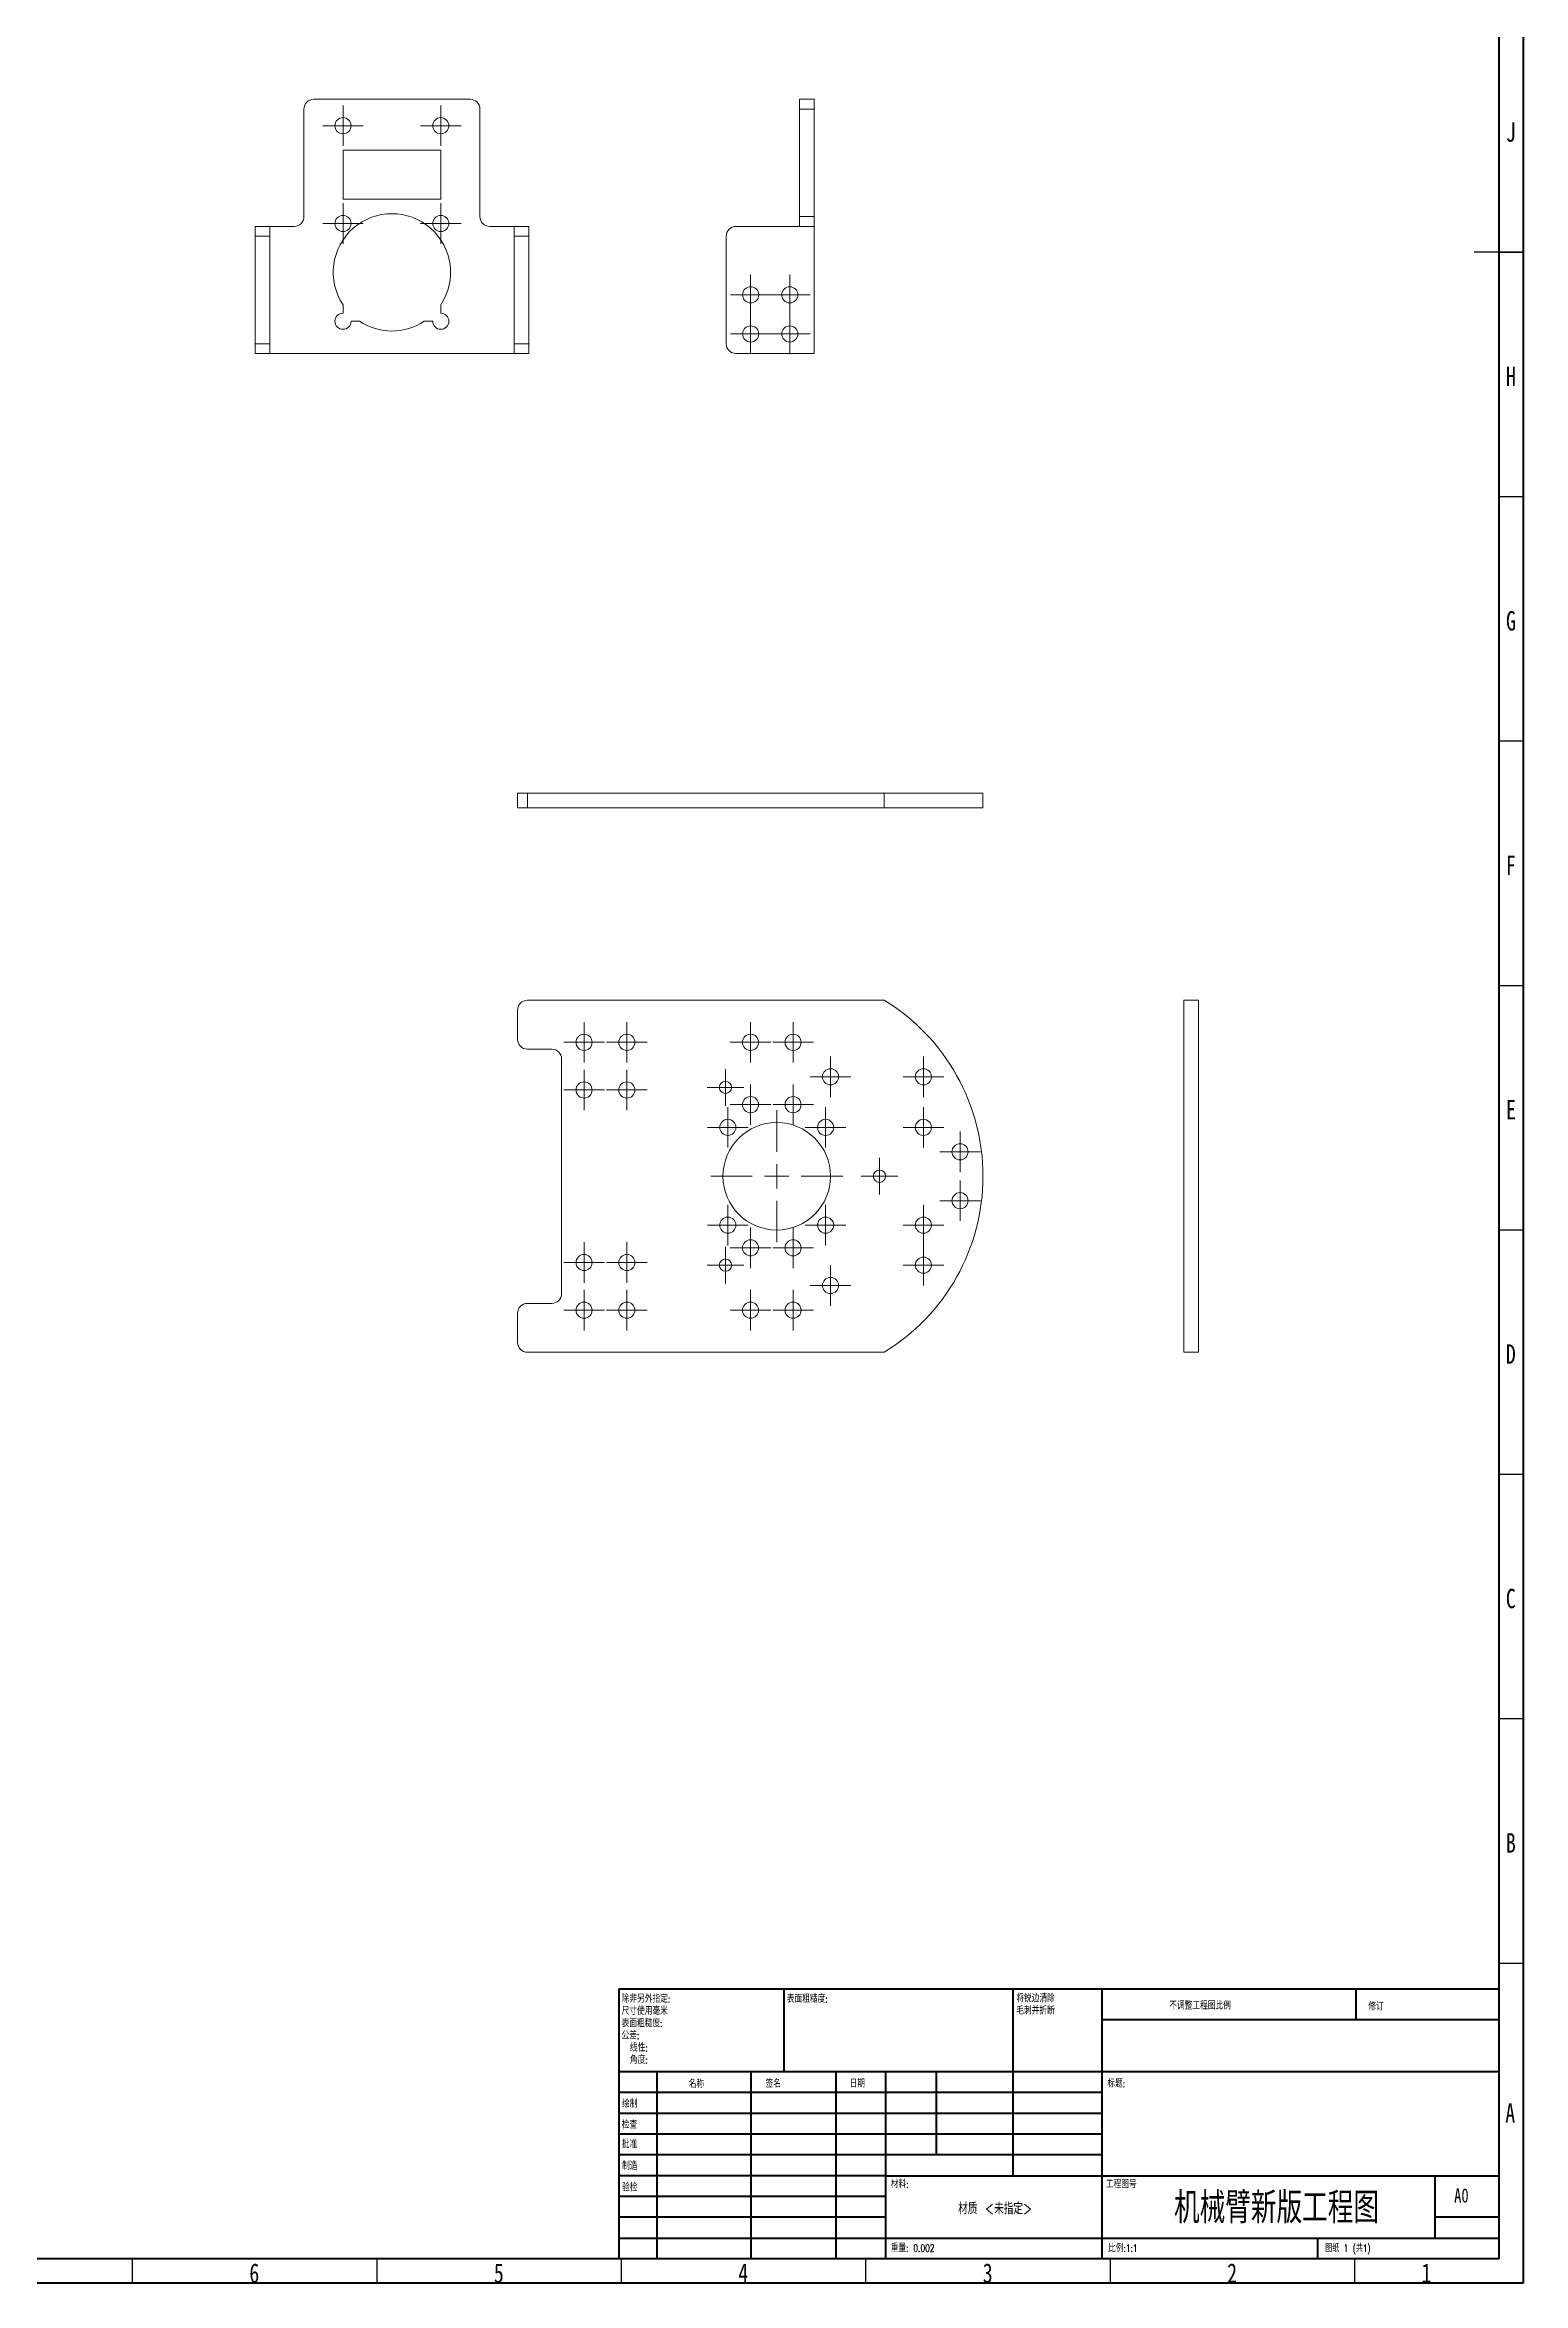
# Model space of a CAD drawing. Header units: millimetres. Extents: x 15 to 1184, y 5 to 836.
# Drawn here: x 881.6 to 1184, y 5 to 462.9 of the extents above; entities that cross this region are included whole.
import ezdxf

# ---------------------------------------------------------------- set-up
doc = ezdxf.new("R2010")
doc.units = ezdxf.units.MM
doc.styles.add('SLDTEXTSTYLE0', font='TXT', dxfattribs={"width": 0.75})
doc.styles.add('SLDTEXTSTYLE1', font='TXT', dxfattribs={"width": 0.75, "bigfont": 'bigfont'})
doc.styles.add('SLDTEXTSTYLE2', font='TXT', dxfattribs={"width": 0.694444, "bigfont": 'bigfont'})

# ---------------------------------------------------------------- blocks, each defined once
blk = doc.blocks.new('SW_NOTE_0')
at = {"color": 0, "linetype": 'Continuous', "lineweight": 0, "char_height": 1.5, "attachment_point": 1, "style": 'SLDTEXTSTYLE1'}
for s, insert in [('除非另外指定:', (0, 1.93)), ('表面粗糙度:', (0, -3.07)), ('尺寸使用毫米', (0, -0.57)), ('公差:', (0, -5.57)), ('线性:', (1.69, -8.07)), ('角度:', (1.69, -10.57))]:
    blk.add_mtext(s, dxfattribs=dict(at, insert=insert))
blk = doc.blocks.new('SW_NOTE_1')
at = {"color": 0, "linetype": 'Continuous', "lineweight": 0, "char_height": 1.5, "attachment_point": 1, "style": 'SLDTEXTSTYLE1'}
for s, insert in [('将锐边清除', (0, 1.93)), ('毛刺并折断', (0, -0.57))]:
    blk.add_mtext(s, dxfattribs=dict(at, insert=insert))
blk = doc.blocks.new('SW_CENTERMARKSYMBOL_95')
at = {"color": 0, "linetype": 'Continuous', "lineweight": 0}
for p, q in [((-2.5, 0), (-4.15, 0)), ((0, 0), (-2.5, 0)), ((0, 2.5), (0, 4.15)), ((0, 0), (0, 2.5)), ((0, 0), (0, -2.5)), ((0, 0), (2.5, 0)), ((2.5, 0), (4.15, 0)), ((0, -2.5), (0, -4.15))]:
    blk.add_line(p, q, dxfattribs=at)
blk = doc.blocks.new('SW_CENTERMARKSYMBOL_96')
at = {"color": 0, "linetype": 'Continuous', "lineweight": 0}
for p, q in [((-2.5, 0), (-4.15, 0)), ((0, 0), (-2.5, 0)), ((0, 2.5), (0, 4.15)), ((0, 0), (0, 2.5)), ((0, 0), (0, -2.5)), ((0, 0), (2.5, 0)), ((2.5, 0), (4.15, 0)), ((0, -2.5), (0, -4.15))]:
    blk.add_line(p, q, dxfattribs=at)
blk = doc.blocks.new('SW_CENTERMARKSYMBOL_97')
at = {"color": 0, "linetype": 'Continuous', "lineweight": 0}
for p, q in [((-2.5, 0), (-4.15, 0)), ((0, 0), (-2.5, 0)), ((0, 2.5), (0, 4.15)), ((0, 0), (0, 2.5)), ((0, 0), (0, -2.5)), ((0, 0), (2.5, 0)), ((2.5, 0), (4.15, 0)), ((0, -2.5), (0, -4.15))]:
    blk.add_line(p, q, dxfattribs=at)
blk = doc.blocks.new('SW_CENTERMARKSYMBOL_98')
at = {"color": 0, "linetype": 'Continuous', "lineweight": 0}
for p, q in [((-2.5, 0), (-4.15, 0)), ((0, 0), (-2.5, 0)), ((0, 2.5), (0, 4.15)), ((0, 0), (0, 2.5)), ((0, 0), (0, -2.5)), ((0, 0), (2.5, 0)), ((2.5, 0), (4.15, 0)), ((0, -2.5), (0, -4.15))]:
    blk.add_line(p, q, dxfattribs=at)
blk = doc.blocks.new('SW_CENTERMARKSYMBOL_99')
at = {"color": 0, "linetype": 'Continuous', "lineweight": 0}
for p, q in [((-2.5, 0), (-4.15, 0)), ((0, 0), (-2.5, 0)), ((0, 2.5), (0, 4.15)), ((0, 0), (0, 2.5)), ((0, 0), (0, -2.5)), ((0, 0), (2.5, 0)), ((2.5, 0), (4.15, 0)), ((0, -2.5), (0, -4.15))]:
    blk.add_line(p, q, dxfattribs=at)
blk = doc.blocks.new('SW_CENTERMARKSYMBOL_100')
at = {"color": 0, "linetype": 'Continuous', "lineweight": 0}
for p, q in [((-2.5, 0), (-4.15, 0)), ((0, 0), (-2.5, 0)), ((0, 2.5), (0, 4.15)), ((0, 0), (0, 2.5)), ((0, 0), (0, -2.5)), ((0, 0), (2.5, 0)), ((2.5, 0), (4.15, 0)), ((0, -2.5), (0, -4.15))]:
    blk.add_line(p, q, dxfattribs=at)
blk = doc.blocks.new('SW_CENTERMARKSYMBOL_101')
at = {"color": 0, "linetype": 'Continuous', "lineweight": 0}
for p, q in [((-2.5, 0), (-4.15, 0)), ((0, 0), (-2.5, 0)), ((0, 2.5), (0, 4.15)), ((0, 0), (0, 2.5)), ((0, 0), (0, -2.5)), ((0, 0), (2.5, 0)), ((2.5, 0), (4.15, 0)), ((0, -2.5), (0, -4.15))]:
    blk.add_line(p, q, dxfattribs=at)
blk = doc.blocks.new('SW_CENTERMARKSYMBOL_102')
at = {"color": 0, "linetype": 'Continuous', "lineweight": 0}
for p, q in [((-2.5, 0), (-4.15, 0)), ((0, 0), (-2.5, 0)), ((0, 2.5), (0, 4.15)), ((0, 0), (0, 2.5)), ((0, 0), (0, -2.5)), ((0, 0), (2.5, 0)), ((2.5, 0), (4.15, 0)), ((0, -2.5), (0, -4.15))]:
    blk.add_line(p, q, dxfattribs=at)
blk = doc.blocks.new('SW_CENTERMARKSYMBOL_165')
at = {"color": 0, "linetype": 'Continuous', "lineweight": 0}
for p, q in [((0, 5), (0, 13.5)), ((-5, 0), (-13.5, 0)), ((0, 0), (-2.5, 0)), ((0, 0), (0, 2.5)), ((0, 0), (0, -2.5)), ((0, 0), (2.5, 0)), ((5, 0), (13.5, 0)), ((0, -5), (0, -13.5))]:
    blk.add_line(p, q, dxfattribs=at)
blk = doc.blocks.new('SW_CENTERMARKSYMBOL_166')
at = {"color": 0, "linetype": 'Continuous', "lineweight": 0}
for p, q in [((-2.5, 0), (-4.15, 0)), ((0, 0), (-2.5, 0)), ((0, 2.5), (0, 4.15)), ((0, 0), (0, 2.5)), ((0, 0), (0, -2.5)), ((0, 0), (2.5, 0)), ((2.5, 0), (4.15, 0)), ((0, -2.5), (0, -4.15))]:
    blk.add_line(p, q, dxfattribs=at)
blk = doc.blocks.new('SW_CENTERMARKSYMBOL_167')
at = {"color": 0, "linetype": 'Continuous', "lineweight": 0}
for p, q in [((-2.5, 0), (-4.15, 0)), ((0, 0), (-2.5, 0)), ((0, 2.5), (0, 4.15)), ((0, 0), (0, 2.5)), ((0, 0), (0, -2.5)), ((0, 0), (2.5, 0)), ((2.5, 0), (4.15, 0)), ((0, -2.5), (0, -4.15))]:
    blk.add_line(p, q, dxfattribs=at)
blk = doc.blocks.new('SW_CENTERMARKSYMBOL_168')
at = {"color": 0, "linetype": 'Continuous', "lineweight": 0}
for p, q in [((-2.5, 0), (-4.15, 0)), ((0, 0), (-2.5, 0)), ((0, 2.5), (0, 4.15)), ((0, 0), (0, 2.5)), ((0, 0), (0, -2.5)), ((0, 0), (2.5, 0)), ((2.5, 0), (4.15, 0)), ((0, -2.5), (0, -4.15))]:
    blk.add_line(p, q, dxfattribs=at)
blk = doc.blocks.new('SW_CENTERMARKSYMBOL_169')
at = {"color": 0, "linetype": 'Continuous', "lineweight": 0}
for p, q in [((-2.5, 0), (-4.15, 0)), ((0, 0), (-2.5, 0)), ((0, 2.5), (0, 4.15)), ((0, 0), (0, 2.5)), ((0, 0), (0, -2.5)), ((0, 0), (2.5, 0)), ((2.5, 0), (4.15, 0)), ((0, -2.5), (0, -4.15))]:
    blk.add_line(p, q, dxfattribs=at)
blk = doc.blocks.new('SW_CENTERMARKSYMBOL_170')
at = {"color": 0, "linetype": 'Continuous', "lineweight": 0}
for p, q in [((-2.5, 0), (-4.15, 0)), ((0, 0), (-2.5, 0)), ((0, 2.5), (0, 4.15)), ((0, 0), (0, 2.5)), ((0, 0), (0, -2.5)), ((0, 0), (2.5, 0)), ((2.5, 0), (4.15, 0)), ((0, -2.5), (0, -4.15))]:
    blk.add_line(p, q, dxfattribs=at)
blk = doc.blocks.new('SW_CENTERMARKSYMBOL_171')
at = {"color": 0, "linetype": 'Continuous', "lineweight": 0}
for p, q in [((-2.5, 0), (-4.15, 0)), ((0, 0), (-2.5, 0)), ((0, 2.5), (0, 4.15)), ((0, 0), (0, 2.5)), ((0, 0), (0, -2.5)), ((0, 0), (2.5, 0)), ((2.5, 0), (4.15, 0)), ((0, -2.5), (0, -4.15))]:
    blk.add_line(p, q, dxfattribs=at)
blk = doc.blocks.new('SW_CENTERMARKSYMBOL_172')
at = {"color": 0, "linetype": 'Continuous', "lineweight": 0}
for p, q in [((-2.5, 0), (-4.15, 0)), ((0, 0), (-2.5, 0)), ((0, 2.5), (0, 4.15)), ((0, 0), (0, 2.5)), ((0, 0), (0, -2.5)), ((0, 0), (2.5, 0)), ((2.5, 0), (4.15, 0)), ((0, -2.5), (0, -4.15))]:
    blk.add_line(p, q, dxfattribs=at)
blk = doc.blocks.new('SW_CENTERMARKSYMBOL_173')
at = {"color": 0, "linetype": 'Continuous', "lineweight": 0}
for p, q in [((-2.5, 0), (-4.15, 0)), ((0, 0), (-2.5, 0)), ((0, 2.5), (0, 4.15)), ((0, 0), (0, 2.5)), ((0, 0), (0, -2.5)), ((0, 0), (2.5, 0)), ((2.5, 0), (4.15, 0)), ((0, -2.5), (0, -4.15))]:
    blk.add_line(p, q, dxfattribs=at)
blk = doc.blocks.new('SW_CENTERMARKSYMBOL_174')
at = {"color": 0, "linetype": 'Continuous', "lineweight": 0}
for p, q in [((-2.5, 0), (-4.15, 0)), ((0, 0), (-2.5, 0)), ((0, 2.5), (0, 4.15)), ((0, 0), (0, 2.5)), ((0, 0), (0, -2.5)), ((0, 0), (2.5, 0)), ((2.5, 0), (4.15, 0)), ((0, -2.5), (0, -4.15))]:
    blk.add_line(p, q, dxfattribs=at)
blk = doc.blocks.new('SW_CENTERMARKSYMBOL_175')
at = {"color": 0, "linetype": 'Continuous', "lineweight": 0}
for p, q in [((-2.5, 0), (-4.15, 0)), ((0, 0), (-2.5, 0)), ((0, 2.5), (0, 4.15)), ((0, 0), (0, 2.5)), ((0, 0), (0, -2.5)), ((0, 0), (2.5, 0)), ((2.5, 0), (4.15, 0)), ((0, -2.5), (0, -4.15))]:
    blk.add_line(p, q, dxfattribs=at)
blk = doc.blocks.new('SW_CENTERMARKSYMBOL_176')
at = {"color": 0, "linetype": 'Continuous', "lineweight": 0}
for p, q in [((-2.5, 0), (-4.15, 0)), ((0, 0), (-2.5, 0)), ((0, 2.5), (0, 4.15)), ((0, 0), (0, 2.5)), ((0, 0), (0, -2.5)), ((0, 0), (2.5, 0)), ((2.5, 0), (4.15, 0)), ((0, -2.5), (0, -4.15))]:
    blk.add_line(p, q, dxfattribs=at)
blk = doc.blocks.new('SW_CENTERMARKSYMBOL_177')
at = {"color": 0, "linetype": 'Continuous', "lineweight": 0}
for p, q in [((-2.5, 0), (-4.15, 0)), ((0, 0), (-2.5, 0)), ((0, 2.5), (0, 4.15)), ((0, 0), (0, 2.5)), ((0, 0), (0, -2.5)), ((0, 0), (2.5, 0)), ((2.5, 0), (4.15, 0)), ((0, -2.5), (0, -4.15))]:
    blk.add_line(p, q, dxfattribs=at)
blk = doc.blocks.new('SW_CENTERMARKSYMBOL_178')
at = {"color": 0, "linetype": 'Continuous', "lineweight": 0}
for p, q in [((-2.5, 0), (-4.15, 0)), ((0, 0), (-2.5, 0)), ((0, 2.5), (0, 4.15)), ((0, 0), (0, 2.5)), ((0, 0), (0, -2.5)), ((0, 0), (2.5, 0)), ((2.5, 0), (4.15, 0)), ((0, -2.5), (0, -4.15))]:
    blk.add_line(p, q, dxfattribs=at)
blk = doc.blocks.new('SW_CENTERMARKSYMBOL_179')
at = {"color": 0, "linetype": 'Continuous', "lineweight": 0}
for p, q in [((-2.5, 0), (-4.15, 0)), ((0, 0), (-2.5, 0)), ((0, 2.5), (0, 4.15)), ((0, 0), (0, 2.5)), ((0, 0), (0, -2.5)), ((0, 0), (2.5, 0)), ((2.5, 0), (4.15, 0)), ((0, -2.5), (0, -4.15))]:
    blk.add_line(p, q, dxfattribs=at)
blk = doc.blocks.new('SW_CENTERMARKSYMBOL_180')
at = {"color": 0, "linetype": 'Continuous', "lineweight": 0}
for p, q in [((-2.5, 0), (-3.75, 0)), ((0, 0), (-2.5, 0)), ((0, 2.5), (0, 3.75)), ((0, 0), (0, 2.5)), ((0, 0), (0, -2.5)), ((0, 0), (2.5, 0)), ((2.5, 0), (3.75, 0)), ((0, -2.5), (0, -3.75))]:
    blk.add_line(p, q, dxfattribs=at)
blk = doc.blocks.new('SW_CENTERMARKSYMBOL_181')
at = {"color": 0, "linetype": 'Continuous', "lineweight": 0}
for p, q in [((-2.5, 0), (-4.15, 0)), ((0, 0), (-2.5, 0)), ((0, 2.5), (0, 4.15)), ((0, 0), (0, 2.5)), ((0, 0), (0, -2.5)), ((0, 0), (2.5, 0)), ((2.5, 0), (4.15, 0)), ((0, -2.5), (0, -4.15))]:
    blk.add_line(p, q, dxfattribs=at)
blk = doc.blocks.new('SW_CENTERMARKSYMBOL_182')
at = {"color": 0, "linetype": 'Continuous', "lineweight": 0}
for p, q in [((-2.5, 0), (-4.15, 0)), ((0, 0), (-2.5, 0)), ((0, 2.5), (0, 4.15)), ((0, 0), (0, 2.5)), ((0, 0), (0, -2.5)), ((0, 0), (2.5, 0)), ((2.5, 0), (4.15, 0)), ((0, -2.5), (0, -4.15))]:
    blk.add_line(p, q, dxfattribs=at)
blk = doc.blocks.new('SW_CENTERMARKSYMBOL_183')
at = {"color": 0, "linetype": 'Continuous', "lineweight": 0}
for p, q in [((-2.5, 0), (-4.15, 0)), ((0, 0), (-2.5, 0)), ((0, 2.5), (0, 4.15)), ((0, 0), (0, 2.5)), ((0, 0), (0, -2.5)), ((0, 0), (2.5, 0)), ((2.5, 0), (4.15, 0)), ((0, -2.5), (0, -4.15))]:
    blk.add_line(p, q, dxfattribs=at)
blk = doc.blocks.new('SW_CENTERMARKSYMBOL_184')
at = {"color": 0, "linetype": 'Continuous', "lineweight": 0}
for p, q in [((-2.5, 0), (-4.15, 0)), ((0, 0), (-2.5, 0)), ((0, 2.5), (0, 4.15)), ((0, 0), (0, 2.5)), ((0, 0), (0, -2.5)), ((0, 0), (2.5, 0)), ((2.5, 0), (4.15, 0)), ((0, -2.5), (0, -4.15))]:
    blk.add_line(p, q, dxfattribs=at)
blk = doc.blocks.new('SW_CENTERMARKSYMBOL_185')
at = {"color": 0, "linetype": 'Continuous', "lineweight": 0}
for p, q in [((-2.5, 0), (-4.15, 0)), ((0, 0), (-2.5, 0)), ((0, 2.5), (0, 4.15)), ((0, 0), (0, 2.5)), ((0, 0), (0, -2.5)), ((0, 0), (2.5, 0)), ((2.5, 0), (4.15, 0)), ((0, -2.5), (0, -4.15))]:
    blk.add_line(p, q, dxfattribs=at)
blk = doc.blocks.new('SW_CENTERMARKSYMBOL_186')
at = {"color": 0, "linetype": 'Continuous', "lineweight": 0}
for p, q in [((-2.5, 0), (-3.75, 0)), ((0, 0), (-2.5, 0)), ((0, 2.5), (0, 3.75)), ((0, 0), (0, 2.5)), ((0, 0), (0, -2.5)), ((0, 0), (2.5, 0)), ((2.5, 0), (3.75, 0)), ((0, -2.5), (0, -3.75))]:
    blk.add_line(p, q, dxfattribs=at)
blk = doc.blocks.new('SW_CENTERMARKSYMBOL_187')
at = {"color": 0, "linetype": 'Continuous', "lineweight": 0}
for p, q in [((-2.5, 0), (-4.15, 0)), ((0, 0), (-2.5, 0)), ((0, 2.5), (0, 4.15)), ((0, 0), (0, 2.5)), ((0, 0), (0, -2.5)), ((0, 0), (2.5, 0)), ((2.5, 0), (4.15, 0)), ((0, -2.5), (0, -4.15))]:
    blk.add_line(p, q, dxfattribs=at)
blk = doc.blocks.new('SW_CENTERMARKSYMBOL_188')
at = {"color": 0, "linetype": 'Continuous', "lineweight": 0}
for p, q in [((-2.5, 0), (-4.15, 0)), ((0, 0), (-2.5, 0)), ((0, 2.5), (0, 4.15)), ((0, 0), (0, 2.5)), ((0, 0), (0, -2.5)), ((0, 0), (2.5, 0)), ((2.5, 0), (4.15, 0)), ((0, -2.5), (0, -4.15))]:
    blk.add_line(p, q, dxfattribs=at)
blk = doc.blocks.new('SW_CENTERMARKSYMBOL_189')
at = {"color": 0, "linetype": 'Continuous', "lineweight": 0}
for p, q in [((-2.5, 0), (-4.15, 0)), ((0, 0), (-2.5, 0)), ((0, 2.5), (0, 4.15)), ((0, 0), (0, 2.5)), ((0, 0), (0, -2.5)), ((0, 0), (2.5, 0)), ((2.5, 0), (4.15, 0)), ((0, -2.5), (0, -4.15))]:
    blk.add_line(p, q, dxfattribs=at)
blk = doc.blocks.new('SW_CENTERMARKSYMBOL_190')
at = {"color": 0, "linetype": 'Continuous', "lineweight": 0}
for p, q in [((-2.5, 0), (-4.15, 0)), ((0, 0), (-2.5, 0)), ((0, 2.5), (0, 4.15)), ((0, 0), (0, 2.5)), ((0, 0), (0, -2.5)), ((0, 0), (2.5, 0)), ((2.5, 0), (4.15, 0)), ((0, -2.5), (0, -4.15))]:
    blk.add_line(p, q, dxfattribs=at)
blk = doc.blocks.new('SW_CENTERMARKSYMBOL_191')
at = {"color": 0, "linetype": 'Continuous', "lineweight": 0}
for p, q in [((-2.5, 0), (-4.15, 0)), ((0, 0), (-2.5, 0)), ((0, 2.5), (0, 4.15)), ((0, 0), (0, 2.5)), ((0, 0), (0, -2.5)), ((0, 0), (2.5, 0)), ((2.5, 0), (4.15, 0)), ((0, -2.5), (0, -4.15))]:
    blk.add_line(p, q, dxfattribs=at)
blk = doc.blocks.new('SW_CENTERMARKSYMBOL_192')
at = {"color": 0, "linetype": 'Continuous', "lineweight": 0}
for p, q in [((-2.5, 0), (-3.75, 0)), ((0, 0), (-2.5, 0)), ((0, 2.5), (0, 3.75)), ((0, 0), (0, 2.5)), ((0, 0), (0, -2.5)), ((0, 0), (2.5, 0)), ((2.5, 0), (3.75, 0)), ((0, -2.5), (0, -3.75))]:
    blk.add_line(p, q, dxfattribs=at)
blk = doc.blocks.new('SW_CENTERMARKSYMBOL_193')
at = {"color": 0, "linetype": 'Continuous', "lineweight": 0}
for p, q in [((-2.5, 0), (-4.15, 0)), ((0, 0), (-2.5, 0)), ((0, 2.5), (0, 4.15)), ((0, 0), (0, 2.5)), ((0, 0), (0, -2.5)), ((0, 0), (2.5, 0)), ((2.5, 0), (4.15, 0)), ((0, -2.5), (0, -4.15))]:
    blk.add_line(p, q, dxfattribs=at)
blk = doc.blocks.new('SW_CENTERMARKSYMBOL_194')
at = {"color": 0, "linetype": 'Continuous', "lineweight": 0}
for p, q in [((-2.5, 0), (-4.15, 0)), ((0, 0), (-2.5, 0)), ((0, 2.5), (0, 4.15)), ((0, 0), (0, 2.5)), ((0, 0), (0, -2.5)), ((0, 0), (2.5, 0)), ((2.5, 0), (4.15, 0)), ((0, -2.5), (0, -4.15))]:
    blk.add_line(p, q, dxfattribs=at)
blk = doc.blocks.new('SW_CENTERMARKSYMBOL_195')
at = {"color": 0, "linetype": 'Continuous', "lineweight": 0}
for p, q in [((-2.5, 0), (-4.15, 0)), ((0, 0), (-2.5, 0)), ((0, 2.5), (0, 4.15)), ((0, 0), (0, 2.5)), ((0, 0), (0, -2.5)), ((0, 0), (2.5, 0)), ((2.5, 0), (4.15, 0)), ((0, -2.5), (0, -4.15))]:
    blk.add_line(p, q, dxfattribs=at)
blk = doc.blocks.new('SW_CENTERMARKSYMBOL_196')
at = {"color": 0, "linetype": 'Continuous', "lineweight": 0}
for p, q in [((-2.5, 0), (-4.15, 0)), ((0, 0), (-2.5, 0)), ((0, 2.5), (0, 4.15)), ((0, 0), (0, 2.5)), ((0, 0), (0, -2.5)), ((0, 0), (2.5, 0)), ((2.5, 0), (4.15, 0)), ((0, -2.5), (0, -4.15))]:
    blk.add_line(p, q, dxfattribs=at)

msp = doc.modelspace()

# ---------------------------------------------------------------- linework, layer by layer
at = {"color": 7, "linetype": 'Continuous', "lineweight": 60}
for p, q in [((1184, 836), (1184, 5)), ((1179, 831), (1179, 10)), ((1179, 10), (20, 10)), ((1184, 5), (15, 5))]:
    msp.add_line(p, q, dxfattribs=at)
at = {"color": 7, "linetype": 'Continuous', "lineweight": 15}
for p, q in [((934.6, 427.76), (934.6, 449.76)), ((936.6, 451.76), (968.6, 451.76)), ((970.6, 427.76), (970.6, 449.76)), ((1035.98, 451.76), (1038.98, 451.76)), ((1035.98, 449.76), (1035.98, 451.76)), ((1038.98, 449.76), (1035.98, 449.76)), ((1035.98, 427.76), (1035.98, 449.76)), ((1038.98, 451.76), (1038.98, 449.76)), ((1038.98, 427.76), (1038.98, 449.76)), ((942.6, 431.36), (942.6, 441.36)), ((962.6, 441.36), (942.6, 441.36)), ((962.6, 431.36), (962.6, 441.36)), ((942.6, 431.36), (962.6, 431.36)), ((1035.98, 427.76), (1038.98, 427.76)), ((1035.98, 425.76), (1035.98, 427.76)), ((1038.98, 427.76), (1038.98, 425.76)), ((924.6, 423.76), (924.6, 425.76)), ((924.6, 425.76), (927.6, 425.76)), ((927.6, 423.76), (924.6, 423.76)), ((924.6, 423.76), (924.6, 401.76)), ((927.6, 425.76), (927.6, 423.76)), ((927.6, 425.76), (932.6, 425.76)), ((927.6, 401.76), (927.6, 423.76)), ((972.6, 425.76), (977.6, 425.76)), ((977.6, 425.76), (980.6, 425.76)), ((977.6, 423.76), (977.6, 425.76)), ((980.6, 423.76), (977.6, 423.76)), ((977.6, 423.76), (977.6, 401.76)), ((980.6, 425.76), (980.6, 423.76)), ((980.6, 401.76), (980.6, 423.76)), ((1020.98, 401.76), (1020.98, 423.76)), ((1022.98, 425.76), (1038.98, 425.76)), ((1038.98, 399.76), (1038.98, 425.76)), ((942.6, 408.01), (942.6, 409.73)), ((962.6, 408.01), (962.6, 409.73)), ((945.97, 406.36), (944.25, 406.36)), ((959.23, 406.36), (960.95, 406.36)), ((924.6, 401.76), (927.6, 401.76)), ((924.6, 399.76), (924.6, 401.76)), ((927.6, 399.76), (924.6, 399.76)), ((927.6, 401.76), (927.6, 399.76)), ((927.6, 399.76), (977.6, 399.76)), ((977.6, 401.76), (980.6, 401.76)), ((977.6, 399.76), (977.6, 401.76)), ((980.6, 399.76), (977.6, 399.76)), ((980.6, 401.76), (980.6, 399.76)), ((1022.98, 399.76), (1038.98, 399.76)), ((978.31, 306.81), (978.31, 309.81)), ((978.31, 309.81), (980.31, 309.81)), ((980.31, 306.81), (978.31, 306.81)), ((980.31, 309.81), (980.31, 306.81)), ((1053.31, 309.81), (980.31, 309.81)), ((1053.31, 306.81), (980.31, 306.81)), ((1053.31, 306.81), (1053.31, 309.81)), ((1053.31, 309.81), (1073.5, 309.81)), ((1053.31, 306.81), (1073.5, 306.81)), ((1073.5, 306.81), (1073.5, 309.81)), ((1053.31, 267.45), (980.31, 267.45)), ((1114.58, 267.45), (1114.58, 195.45)), ((1114.58, 267.45), (1117.58, 267.45)), ((1117.58, 267.45), (1117.58, 195.45)), ((978.31, 265.45), (978.31, 259.45)), ((980.31, 257.45), (985.31, 257.45)), ((987.31, 255.45), (987.31, 207.45)), ((978.31, 203.45), (978.31, 197.45)), ((980.31, 205.45), (985.31, 205.45)), ((980.31, 195.45), (1053.31, 195.45)), ((1114.58, 195.45), (1117.58, 195.45))]:
    msp.add_line(p, q, dxfattribs=at)
at = {"color": 7, "linetype": 'Continuous', "lineweight": 30}
for p, q in [((1184, 420.5), (1174, 420.5)), ((1179, 420.5), (1184, 420.5)), ((1179, 370.5), (1184, 370.5)), ((1179, 320.5), (1184, 320.5)), ((1179, 270.5), (1184, 270.5)), ((1179, 220.5), (1184, 220.5)), ((1179, 170.5), (1184, 170.5)), ((1179, 120.5), (1184, 120.5)), ((1179, 70.5), (1184, 70.5)), ((899.5, 10), (899.5, 5)), ((949.5, 10), (949.5, 5)), ((999.5, 10), (999.5, 5)), ((1049.5, 10), (1049.5, 5)), ((1099.5, 10), (1099.5, 5)), ((1149.5, 10), (1149.5, 5))]:
    msp.add_line(p, q, dxfattribs=at)
at = {"color": 7, "linetype": 'Continuous', "lineweight": 40}
for p, q in [((999, 65.25), (1179, 65.25)), ((999, 65.25), (999, 10)), ((1032.8, 48.25), (1032.8, 65.25)), ((1079.6, 65.25), (1079.6, 27)), ((1097.8, 65.25), (1097.8, 10)), ((1149.8, 58.88), (1149.8, 65.25)), ((1179, 58.88), (1097.8, 58.88)), ((1179, 48.25), (999, 48.25)), ((1006.8, 48.25), (1006.8, 10)), ((1025.99, 48.25), (1025.99, 10)), ((1043.4, 48.25), (1043.4, 10)), ((1053.6, 10), (1053.6, 48.25)), ((1064, 31.25), (1064, 48.25)), ((1097.8, 44), (999, 44)), ((1097.8, 39.75), (999, 39.75)), ((1097.8, 35.5), (999, 35.5)), ((1097.8, 31.25), (999, 31.25)), ((1053.6, 27), (999, 27)), ((1053.6, 27), (1179, 27)), ((1166, 14.25), (1166, 27)), ((1053.6, 22.75), (999, 22.75)), ((1053.6, 18.5), (999, 18.5)), ((1179, 18.5), (1166, 18.5)), ((999, 14.25), (1179, 14.25)), ((1142, 10), (1142, 14.25))]:
    msp.add_line(p, q, dxfattribs=at)
at = {"color": 7, "linetype": 'Continuous', "lineweight": 15}
for centre, radius in [((942.6, 446.36), 1.65), ((962.6, 446.36), 1.65), ((942.6, 426.36), 1.65), ((962.6, 426.36), 1.65), ((1025.98, 411.76), 1.65), ((1033.98, 411.76), 1.65), ((1025.98, 403.76), 1.65), ((1033.98, 403.76), 1.65), ((991.91, 258.85), 1.65), ((1000.66, 258.85), 1.65), ((1025.96, 258.85), 1.65), ((1034.66, 258.85), 1.65), ((1042.31, 251.8), 1.65), ((1061.31, 251.8), 1.65), ((991.91, 249.1), 1.65), ((1000.66, 249.1), 1.65), ((1020.81, 249.64), 1.25), ((1025.96, 246.1), 1.65), ((1034.66, 246.1), 1.65), ((1021.31, 241.45), 1.65), ((1041.31, 241.45), 1.65), ((1061.31, 241.45), 1.65), ((1031.31, 231.45), 11), ((1068.81, 236.45), 1.65), ((1052.31, 231.45), 1.25), ((1068.81, 226.45), 1.65), ((1021.31, 221.45), 1.65), ((1041.31, 221.45), 1.65), ((1061.31, 221.45), 1.65), ((991.91, 213.8), 1.65), ((1000.66, 213.8), 1.65), ((1025.96, 216.8), 1.65), ((1034.66, 216.8), 1.65), ((1020.81, 213.27), 1.25), ((1042.31, 209.1), 1.65), ((1061.31, 213.27), 1.65), ((991.91, 204.05), 1.65), ((1000.66, 204.05), 1.65), ((1025.96, 204.05), 1.65), ((1034.66, 204.05), 1.65)]:
    msp.add_circle(centre, radius, dxfattribs=at)
for centre, radius, start, end in [((936.6, 449.76), 2, 90, 180), ((968.6, 449.76), 2, 0, 90), ((932.6, 427.76), 2, 270, 0), ((952.6, 416.36), 12, 326.4427, 213.5573), ((972.6, 427.76), 2, 180, 270), ((1022.98, 423.76), 2, 90, 180), ((942.6, 406.36), 1.65, 90, 0), ((962.6, 406.36), 1.65, 180, 90), ((952.6, 416.36), 12, 236.4427, 303.5573), ((1022.98, 401.76), 2, 180, 270), ((980.31, 265.45), 2, 90, 180), ((1031.31, 231.45), 42.19, 301.4296, 58.5704), ((980.31, 259.45), 2, 180, 270), ((985.31, 255.45), 2, 0, 90), ((985.31, 207.45), 2, 270, 0), ((980.31, 203.45), 2, 90, 180), ((980.31, 197.45), 2, 180, 270)]:
    msp.add_arc(centre, radius, start, end, dxfattribs=at)

# ---------------------------------------------------------------- block references
at = {"color": 7, "linetype": 'Continuous', "lineweight": 0}
for name, p in [('SW_CENTERMARKSYMBOL_96', (942.6, 446.36)), ('SW_CENTERMARKSYMBOL_98', (962.6, 446.36)), ('SW_CENTERMARKSYMBOL_97', (942.6, 426.36)), ('SW_CENTERMARKSYMBOL_95', (962.6, 426.36)), ('SW_CENTERMARKSYMBOL_102', (1025.98, 411.76)), ('SW_CENTERMARKSYMBOL_99', (1033.98, 411.76)), ('SW_CENTERMARKSYMBOL_100', (1025.98, 403.76)), ('SW_CENTERMARKSYMBOL_101', (1033.98, 403.76)), ('SW_CENTERMARKSYMBOL_177', (991.91, 258.85)), ('SW_CENTERMARKSYMBOL_172', (1000.66, 258.85)), ('SW_CENTERMARKSYMBOL_173', (1025.96, 258.85)), ('SW_CENTERMARKSYMBOL_176', (1034.66, 258.85)), ('SW_CENTERMARKSYMBOL_171', (991.91, 249.1)), ('SW_CENTERMARKSYMBOL_178', (1000.66, 249.1)), ('SW_CENTERMARKSYMBOL_180', (1020.81, 249.64)), ('SW_CENTERMARKSYMBOL_191', (1042.31, 251.8)), ('SW_CENTERMARKSYMBOL_166', (1061.31, 251.8)), ('SW_CENTERMARKSYMBOL_181', (1025.96, 246.1)), ('SW_CENTERMARKSYMBOL_182', (1034.66, 246.1)), ('SW_CENTERMARKSYMBOL_187', (1021.31, 241.45)), ('SW_CENTERMARKSYMBOL_165', (1031.31, 231.45)), ('SW_CENTERMARKSYMBOL_195', (1041.31, 241.45)), ('SW_CENTERMARKSYMBOL_193', (1061.31, 241.45)), ('SW_CENTERMARKSYMBOL_196', (1068.81, 236.45)), ('SW_CENTERMARKSYMBOL_192', (1052.31, 231.45)), ('SW_CENTERMARKSYMBOL_167', (1068.81, 226.45)), ('SW_CENTERMARKSYMBOL_188', (1021.31, 221.45)), ('SW_CENTERMARKSYMBOL_190', (1041.31, 221.45)), ('SW_CENTERMARKSYMBOL_194', (1061.31, 221.45)), ('SW_CENTERMARKSYMBOL_183', (1025.96, 216.8)), ('SW_CENTERMARKSYMBOL_169', (1034.66, 216.8)), ('SW_CENTERMARKSYMBOL_184', (991.91, 213.8)), ('SW_CENTERMARKSYMBOL_170', (1000.66, 213.8)), ('SW_CENTERMARKSYMBOL_186', (1020.81, 213.27)), ('SW_CENTERMARKSYMBOL_168', (1061.31, 213.27)), ('SW_CENTERMARKSYMBOL_189', (1042.31, 209.1)), ('SW_CENTERMARKSYMBOL_174', (991.91, 204.05)), ('SW_CENTERMARKSYMBOL_185', (1000.66, 204.05)), ('SW_CENTERMARKSYMBOL_179', (1025.96, 204.05)), ('SW_CENTERMARKSYMBOL_175', (1034.66, 204.05)), ('SW_NOTE_1', (1080.31, 62.07)), ('SW_NOTE_0', (999.59, 61.99))]:
    msp.add_blockref(name, p, dxfattribs=at)

# ---------------------------------------------------------------- texts
for s, insert, char_height, attachment_point, style in [('J', (1181.47, 447.06), 3.97, 2, 'SLDTEXTSTYLE0'), ('H', (1181.49, 397.06), 3.97, 2, 'SLDTEXTSTYLE0'), ('G', (1181.49, 347.06), 3.97, 2, 'SLDTEXTSTYLE0'), ('F', (1181.46, 297.06), 3.97, 2, 'SLDTEXTSTYLE0'), ('E', (1181.51, 247.06), 3.97, 2, 'SLDTEXTSTYLE0'), ('D', (1181.45, 197.06), 3.97, 2, 'SLDTEXTSTYLE0'), ('C', (1181.46, 147.06), 3.97, 2, 'SLDTEXTSTYLE0'), ('B', (1181.47, 97.06), 3.97, 2, 'SLDTEXTSTYLE0'), ('表面粗糙度:', (1033.37, 63.92), 1.5, 1, 'SLDTEXTSTYLE1'), ('不调整工程图比例', (1111.61, 62.53), 1.5, 1, 'SLDTEXTSTYLE1'), ('修订', (1152.33, 62.33), 1.5, 1, 'SLDTEXTSTYLE1'), ('名称', (1013.32, 46.5), 1.5, 1, 'SLDTEXTSTYLE1'), ('签名', (1029.03, 46.56), 1.5, 1, 'SLDTEXTSTYLE1'), ('日期', (1046.21, 46.58), 1.5, 1, 'SLDTEXTSTYLE1'), ('标题:', (1098.96, 46.58), 1.5, 1, 'SLDTEXTSTYLE1'), ('绘制', (999.68, 42.43), 1.5, 1, 'SLDTEXTSTYLE1'), ('A', (1181.34, 41.81), 3.97, 2, 'SLDTEXTSTYLE0'), ('检查', (999.62, 38.15), 1.5, 1, 'SLDTEXTSTYLE1'), ('批准', (999.62, 34.18), 1.5, 1, 'SLDTEXTSTYLE1'), ('制造', (999.68, 29.73), 1.5, 1, 'SLDTEXTSTYLE1'), ('验检', (999.68, 25.35), 1.5, 1, 'SLDTEXTSTYLE1'), ('材料:', (1054.65, 25.99), 1.5, 1, 'SLDTEXTSTYLE1'), ('工程图号', (1098.63, 25.99), 1.5, 1, 'SLDTEXTSTYLE1'), ('机械臂新版工程图', (1133.54, 23.61), 6.35, 2, 'SLDTEXTSTYLE1'), ('A0', (1169.87, 24.41), 2.91, 1, 'SLDTEXTSTYLE0'), ('材质 <未指定>', (1075.97, 21.49), 2.381, 2, 'SLDTEXTSTYLE1'), ('重量: 0.002', (1054.62, 12.95), 1.499, 1, 'SLDTEXTSTYLE1'), ('比例:1:1', (1099.07, 12.9), 1.5, 1, 'SLDTEXTSTYLE1'), ('图纸 1 (共1)', (1143.48, 12.9), 1.5, 1, 'SLDTEXTSTYLE2'), ('6', (924.46, 9.06), 3.97, 2, 'SLDTEXTSTYLE0'), ('5', (974.46, 9.06), 3.97, 2, 'SLDTEXTSTYLE0'), ('4', (1024.46, 9.06), 3.97, 2, 'SLDTEXTSTYLE0'), ('3', (1074.46, 9.06), 3.97, 2, 'SLDTEXTSTYLE0'), ('2', (1124.46, 9.06), 3.97, 2, 'SLDTEXTSTYLE0'), ('1', (1164.21, 9.06), 3.97, 2, 'SLDTEXTSTYLE0')]:
    msp.add_mtext(s, dxfattribs=dict(at, insert=insert, char_height=char_height, attachment_point=attachment_point, style=style))

doc.saveas('drawing.dxf')
